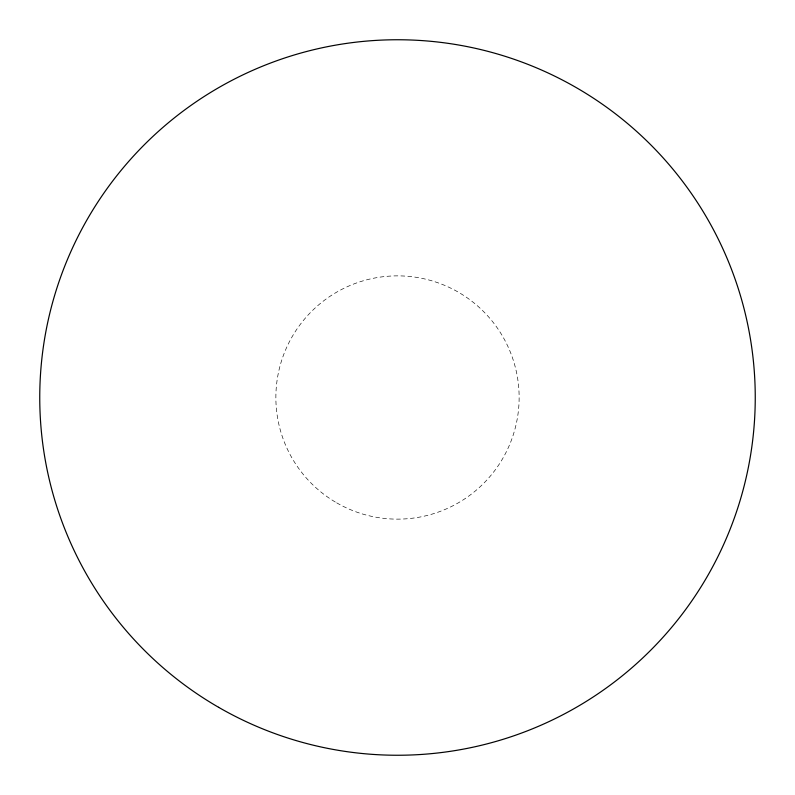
<?xml version="1.0" encoding="UTF-8"?>
<svg xmlns="http://www.w3.org/2000/svg" width="795" height="795" viewBox="0 0 795 795"><rect width="100%" height="100%" fill="white"/><g stroke="black" fill="none" stroke-linecap="round" stroke-linejoin="round"><path stroke-width="0.6" stroke-dasharray="3.98 2.98" d="M336.683 502.838A121.635 121.635 0 0 0 519.135 397.5A121.635 121.635 0 0 0 336.683 292.163A121.635 121.635 0 0 0 336.683 502.838"/><path stroke-width="1.19" d="M218.625 707.321A357.75 357.75 0 0 0 755.25 397.5A357.75 357.75 0 0 0 218.625 87.679A357.75 357.75 0 0 0 218.625 707.321"/></g></svg>
